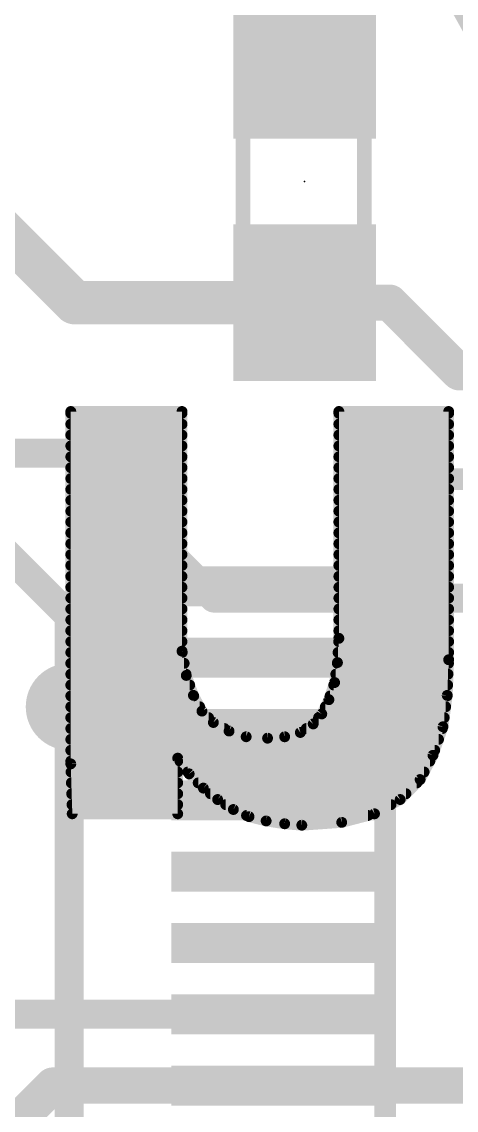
# Model space of a CAD drawing. Extents: x -24 to 83, y -22 to 58.
# Drawn here: x 7.92 to 10.97, y 33.75 to 41.38 of the extents above; entities that cross this region are included whole.
import ezdxf

# ---------------------------------------------------------------- set-up
doc = ezdxf.new("R2010")
doc.units = 0
for name, color, linetype in [('1', 12, 'CONTINUOUS'), ('16', 53, 'CONTINUOUS'), ('18', 110, 'CONTINUOUS'), ('21', 41, 'CONTINUOUS'), ('22', 40, 'CONTINUOUS'), ('23', 53, 'CONTINUOUS'), ('51', 53, 'CONTINUOUS')]:
    doc.layers.add(name, color=color, linetype=linetype)

# ---------------------------------------------------------------- blocks, each defined once
blk = doc.blocks.new('RECT')
blk.add_solid([(-0.5, -0.5), (0.5, -0.5), (-0.5, 0.5), (0.5, 0.5)])
blk = doc.blocks.new('ROUNDV')
at = {"const_width": 0.5}
blk.add_lwpolyline([(0, -0.25, 1), (0, 0.25, 1), (0, -0.25)], format="xyb", dxfattribs=at)

msp = doc.modelspace()

# ---------------------------------------------------------------- linework, layer by layer
at = {"layer": '1'}
for points, const_width in [([(7.5899, 40.1131), (8.294, 39.409)], 0.3048), ([(7.5899, 40.1131), (8.294, 39.409)], 0.3048), ([(8.294, 39.409), (9.906, 39.409)], 0.3048), ([(8.294, 39.409), (9.906, 39.409)], 0.3048), ([(10.502, 39.409), (9.906, 39.409)], 0.254), ([(10.99, 38.921), (10.502, 39.409)], 0.254), ([(11.22, 38.921), (10.99, 38.921)], 0.254), ([(3.683, 38.354), (8.636, 38.354)], 0.2032), ([(8.255, 37.211), (7.493, 37.973)], 0.2032), ([(8.255, 36.576), (8.255, 37.211)], 0.2032), ([(8.91, 35.921), (8.255, 36.576)], 0.2032), ([(9.72, 35.921), (8.91, 35.921)], 0.2032), ([(9.72, 34.421), (7.489, 34.421)], 0.2032), ([(7.747, 33.528), (8.14, 33.921)], 0.254), ([(8.14, 33.921), (9.72, 33.921)], 0.254), ([(9.72, 33.921), (11.176, 33.921)], 0.254)]:
    msp.add_lwpolyline(points, dxfattribs=dict(at, const_width=const_width))
for points, const_width in [([(8.294, 39.4852, 1), (8.294, 39.3328)], 0.1524), ([(8.294, 39.4852, 1), (8.294, 39.3328)], 0.1524), ([(8.2401, 39.3551, 1), (8.3479, 39.4629)], 0.1524), ([(8.2401, 39.3551, 1), (8.3479, 39.4629)], 0.1524), ([(9.906, 39.4725, 1), (9.906, 39.3455)], 0.127), ([(9.906, 39.3328, 1), (9.906, 39.4852)], 0.1524), ([(9.906, 39.3328, 1), (9.906, 39.4852)], 0.1524), ([(10.5469, 39.4539, 1), (10.4571, 39.3641)], 0.127), ([(10.502, 39.3455, 1), (10.502, 39.4725)], 0.127), ([(10.99, 38.9845, 1), (10.99, 38.8575)], 0.127), ([(10.9451, 38.8761, 1), (11.0349, 38.9659)], 0.127), ([(8.636, 38.3032, 1), (8.636, 38.4048)], 0.1016), ([(8.3058, 37.211, 1), (8.2042, 37.211)], 0.1016), ([(8.2191, 37.1751, 1), (8.2909, 37.2469)], 0.1016), ([(8.2909, 36.6119, 1), (8.2191, 36.5401)], 0.1016), ([(8.2042, 36.576, 1), (8.3058, 36.576)], 0.1016), ([(8.91, 35.9718, 1), (8.91, 35.8702)], 0.1016), ([(9.72, 35.8702, 1), (9.72, 35.9718)], 0.1016), ([(8.8741, 35.8851, 1), (8.9459, 35.9569)], 0.1016), ([(9.72, 34.3702, 1), (9.72, 34.4718)], 0.1016), ([(8.14, 33.9845, 1), (8.14, 33.8575)], 0.127), ([(8.1849, 33.8761, 1), (8.0951, 33.9659)], 0.127), ([(9.72, 33.9845, 1), (9.72, 33.8575)], 0.127), ([(9.72, 33.8575, 1), (9.72, 33.9845)], 0.127)]:
    msp.add_lwpolyline(points, format="xyb", dxfattribs=dict(at, const_width=const_width))
at = {"layer": '16', "const_width": 0.2032}
for points in [[(8.636, 37.973), (8.636, 38.354)], [(9.271, 37.338), (8.636, 37.973)], [(14.478, 37.338), (9.271, 37.338)], [(8.255, 36.576), (8.255, 29.718)]]:
    msp.add_lwpolyline(points, dxfattribs=at)
at = {"layer": '16', "const_width": 0.1016}
for points in [[(8.6868, 38.354, 1), (8.5852, 38.354)], [(8.6719, 38.0089, 1), (8.6001, 37.9371)], [(8.5852, 37.973, 1), (8.6868, 37.973)], [(9.271, 37.3888, 1), (9.271, 37.2872)], [(9.2351, 37.3021, 1), (9.3069, 37.3739)], [(8.3058, 36.576, 1), (8.2042, 36.576)]]:
    msp.add_lwpolyline(points, format="xyb", dxfattribs=at)
at = {"layer": '21', "const_width": 0.2032}
for points in [[(10.343, 37.798), (10.343, 38.298)], [(10.343, 38.298), (10.843, 38.298)]]:
    msp.add_lwpolyline(points, dxfattribs=at)
at = {"layer": '21', "const_width": 0.1016}
for points in [[(10.3938, 38.298, 1), (10.2922, 38.298)], [(10.343, 38.3488, 1), (10.343, 38.2472)], [(10.843, 38.2472, 1), (10.843, 38.3488)], [(10.2922, 37.798, 1), (10.3938, 37.798)]]:
    msp.add_lwpolyline(points, format="xyb", dxfattribs=at)
at = {"layer": '22', "const_width": 0.0762}
for points in [[(11.056, 41.316), (10.856, 41.676)], [(9.046, 38.646), (8.266, 38.646)], [(8.266, 38.646), (8.266, 36.176)], [(8.266, 38.6334), (9.046, 38.6334)], [(9.046, 36.966), (9.046, 38.646)], [(10.916, 38.646), (10.146, 38.646)], [(10.146, 38.646), (10.146, 37.056)], [(10.146, 38.6334), (10.916, 38.6334)], [(10.916, 36.906), (10.916, 38.646)], [(8.266, 38.5572), (9.046, 38.5572)], [(10.146, 38.5572), (10.916, 38.5572)], [(8.266, 38.481), (9.046, 38.481)], [(10.146, 38.481), (10.916, 38.481)], [(8.266, 38.4048), (9.046, 38.4048)], [(10.146, 38.4048), (10.916, 38.4048)], [(8.266, 38.3286), (9.046, 38.3286)], [(10.146, 38.3286), (10.916, 38.3286)], [(8.266, 38.2524), (9.046, 38.2524)], [(10.146, 38.2524), (10.916, 38.2524)], [(8.266, 38.1762), (9.046, 38.1762)], [(10.146, 38.1762), (10.916, 38.1762)], [(8.266, 38.1), (9.046, 38.1)], [(10.146, 38.1), (10.916, 38.1)], [(8.266, 38.0238), (9.046, 38.0238)], [(10.146, 38.0238), (10.916, 38.0238)], [(8.266, 37.9476), (9.046, 37.9476)], [(10.146, 37.9476), (10.916, 37.9476)], [(8.266, 37.8714), (9.046, 37.8714)], [(10.146, 37.8714), (10.916, 37.8714)], [(8.266, 37.7952), (9.046, 37.7952)], [(10.146, 37.7952), (10.916, 37.7952)], [(8.266, 37.719), (9.046, 37.719)], [(10.146, 37.719), (10.916, 37.719)], [(8.266, 37.6428), (9.046, 37.6428)], [(10.146, 37.6428), (10.916, 37.6428)], [(8.266, 37.5666), (9.046, 37.5666)], [(10.146, 37.5666), (10.916, 37.5666)], [(8.266, 37.4904), (9.046, 37.4904)], [(10.146, 37.4904), (10.916, 37.4904)], [(8.266, 37.4142), (9.046, 37.4142)], [(10.146, 37.4142), (10.916, 37.4142)], [(8.266, 37.338), (9.046, 37.338)], [(10.146, 37.338), (10.916, 37.338)], [(8.266, 37.2618), (9.046, 37.2618)], [(10.146, 37.2618), (10.916, 37.2618)], [(8.266, 37.1856), (9.046, 37.1856)], [(10.146, 37.1856), (10.916, 37.1856)], [(8.266, 37.1094), (9.046, 37.1094)], [(10.146, 37.056), (10.136, 36.886)], [(10.146, 37.1094), (10.916, 37.1094)], [(8.266, 37.0332), (9.046, 37.0332)], [(10.1447, 37.0332), (10.916, 37.0332)], [(8.266, 36.957), (9.0476, 36.957)], [(9.076, 36.796), (9.046, 36.966)], [(10.1402, 36.957), (10.916, 36.957)], [(10.906, 36.656), (10.916, 36.906)], [(8.266, 36.8808), (9.061, 36.8808)], [(10.136, 36.886), (10.116, 36.746)], [(10.1353, 36.8808), (10.915, 36.8808)], [(8.266, 36.8046), (9.0745, 36.8046)], [(9.126, 36.656), (9.076, 36.796)], [(10.116, 36.746), (10.076, 36.626)], [(10.1244, 36.8046), (10.9119, 36.8046)], [(8.266, 36.7284), (9.1001, 36.7284)], [(10.1101, 36.7284), (10.9089, 36.7284)], [(8.266, 36.6522), (9.1281, 36.6522)], [(9.186, 36.546), (9.126, 36.656)], [(10.076, 36.626), (10.026, 36.526)], [(10.0847, 36.6522), (10.9055, 36.6522)], [(10.876, 36.436), (10.906, 36.656)], [(8.266, 36.576), (9.1696, 36.576)], [(9.266, 36.466), (9.186, 36.546)], [(10.026, 36.526), (9.966, 36.456)], [(10.051, 36.576), (10.8951, 36.576)], [(8.266, 36.4998), (9.2322, 36.4998)], [(9.376, 36.406), (9.266, 36.466)], [(9.966, 36.456), (9.876, 36.396)], [(10.0035, 36.4998), (10.8847, 36.4998)], [(10.806, 36.236), (10.876, 36.436)], [(8.266, 36.4236), (9.3437, 36.4236)], [(9.496, 36.366), (9.376, 36.406)], [(9.646, 36.356), (9.496, 36.366)], [(9.766, 36.366), (9.646, 36.356)], [(9.876, 36.396), (9.766, 36.366)], [(9.9174, 36.4236), (10.8717, 36.4236)], [(8.266, 36.3474), (10.845, 36.3474)], [(8.266, 36.2712), (10.8183, 36.2712)], [(9.016, 35.826), (9.016, 36.216)], [(9.016, 36.216), (9.096, 36.106)], [(10.716, 36.066), (10.806, 36.236)], [(8.266, 36.195), (9.016, 36.195)], [(8.266, 36.176), (8.276, 35.826)], [(9.0313, 36.195), (10.7843, 36.195)], [(8.2676, 36.1188), (9.016, 36.1188)], [(9.0867, 36.1188), (10.7439, 36.1188)], [(9.096, 36.106), (9.196, 36.006)], [(10.576, 35.926), (10.716, 36.066)], [(8.2698, 36.0426), (9.016, 36.0426)], [(9.1594, 36.0426), (10.6926, 36.0426)], [(9.196, 36.006), (9.296, 35.926)], [(8.272, 35.9664), (9.016, 35.9664)], [(9.2455, 35.9664), (10.6164, 35.9664)], [(9.296, 35.926), (9.406, 35.856)], [(10.396, 35.826), (10.576, 35.926)], [(8.2742, 35.8902), (9.016, 35.8902)], [(8.276, 35.826), (9.016, 35.826)], [(9.3523, 35.8902), (10.5116, 35.8902)], [(9.406, 35.856), (9.516, 35.806)], [(10.166, 35.766), (10.396, 35.826)], [(9.4984, 35.814), (10.35, 35.814)], [(9.516, 35.806), (9.636, 35.776)], [(9.636, 35.776), (9.766, 35.756)], [(9.766, 35.756), (9.886, 35.746)], [(9.886, 35.746), (10.166, 35.766)]]:
    msp.add_lwpolyline(points, dxfattribs=at)
at = {"layer": '22', "const_width": 0.0381}
for points in [[(8.266, 38.6651, 1), (8.266, 38.627)], [(8.2851, 38.646, 1), (8.247, 38.646)], [(8.266, 38.6525, 1), (8.266, 38.6144)], [(9.0651, 38.646, 1), (9.027, 38.646)], [(9.046, 38.627, 1), (9.046, 38.6651)], [(9.046, 38.6144, 1), (9.046, 38.6525)], [(10.146, 38.6651, 1), (10.146, 38.627)], [(10.146, 38.6525, 1), (10.146, 38.6144)], [(10.1651, 38.646, 1), (10.127, 38.646)], [(10.9351, 38.646, 1), (10.897, 38.646)], [(10.916, 38.627, 1), (10.916, 38.6651)], [(10.916, 38.6144, 1), (10.916, 38.6525)], [(8.266, 38.5763, 1), (8.266, 38.5382)], [(9.046, 38.5382, 1), (9.046, 38.5763)], [(10.146, 38.5763, 1), (10.146, 38.5382)], [(10.916, 38.5382, 1), (10.916, 38.5763)], [(8.266, 38.5001, 1), (8.266, 38.462)], [(9.046, 38.462, 1), (9.046, 38.5001)], [(10.146, 38.5001, 1), (10.146, 38.462)], [(10.916, 38.462, 1), (10.916, 38.5001)], [(8.266, 38.4239, 1), (8.266, 38.3858)], [(9.046, 38.3858, 1), (9.046, 38.4239)], [(10.146, 38.4239, 1), (10.146, 38.3858)], [(10.916, 38.3858, 1), (10.916, 38.4239)], [(8.266, 38.3477, 1), (8.266, 38.3096)], [(9.046, 38.3096, 1), (9.046, 38.3477)], [(10.146, 38.3477, 1), (10.146, 38.3096)], [(10.916, 38.3096, 1), (10.916, 38.3477)], [(8.266, 38.2715, 1), (8.266, 38.2334)], [(9.046, 38.2334, 1), (9.046, 38.2715)], [(10.146, 38.2715, 1), (10.146, 38.2334)], [(10.916, 38.2334, 1), (10.916, 38.2715)], [(8.266, 38.1953, 1), (8.266, 38.1572)], [(9.046, 38.1572, 1), (9.046, 38.1953)], [(10.146, 38.1953, 1), (10.146, 38.1572)], [(10.916, 38.1572, 1), (10.916, 38.1953)], [(8.266, 38.1191, 1), (8.266, 38.081)], [(9.046, 38.081, 1), (9.046, 38.1191)], [(10.146, 38.1191, 1), (10.146, 38.081)], [(10.916, 38.081, 1), (10.916, 38.1191)], [(8.266, 38.0429, 1), (8.266, 38.0048)], [(9.046, 38.0048, 1), (9.046, 38.0429)], [(10.146, 38.0429, 1), (10.146, 38.0048)], [(10.916, 38.0048, 1), (10.916, 38.0429)], [(8.266, 37.9667, 1), (8.266, 37.9286)], [(9.046, 37.9286, 1), (9.046, 37.9667)], [(10.146, 37.9667, 1), (10.146, 37.9286)], [(10.916, 37.9286, 1), (10.916, 37.9667)], [(8.266, 37.8905, 1), (8.266, 37.8524)], [(9.046, 37.8524, 1), (9.046, 37.8905)], [(10.146, 37.8905, 1), (10.146, 37.8524)], [(10.916, 37.8524, 1), (10.916, 37.8905)], [(8.266, 37.8143, 1), (8.266, 37.7762)], [(9.046, 37.7762, 1), (9.046, 37.8143)], [(10.146, 37.8143, 1), (10.146, 37.7762)], [(10.916, 37.7762, 1), (10.916, 37.8143)], [(8.266, 37.7381, 1), (8.266, 37.7)], [(9.046, 37.7, 1), (9.046, 37.7381)], [(10.146, 37.7381, 1), (10.146, 37.7)], [(10.916, 37.7, 1), (10.916, 37.7381)], [(8.266, 37.6619, 1), (8.266, 37.6238)], [(9.046, 37.6238, 1), (9.046, 37.6619)], [(10.146, 37.6619, 1), (10.146, 37.6238)], [(10.916, 37.6238, 1), (10.916, 37.6619)], [(8.266, 37.5857, 1), (8.266, 37.5476)], [(9.046, 37.5476, 1), (9.046, 37.5857)], [(10.146, 37.5857, 1), (10.146, 37.5476)], [(10.916, 37.5476, 1), (10.916, 37.5857)], [(8.266, 37.5095, 1), (8.266, 37.4714)], [(9.046, 37.4714, 1), (9.046, 37.5095)], [(10.146, 37.5095, 1), (10.146, 37.4714)], [(10.916, 37.4714, 1), (10.916, 37.5095)], [(8.266, 37.4333, 1), (8.266, 37.3952)], [(9.046, 37.3952, 1), (9.046, 37.4333)], [(10.146, 37.4333, 1), (10.146, 37.3952)], [(10.916, 37.3952, 1), (10.916, 37.4333)], [(8.266, 37.3571, 1), (8.266, 37.319)], [(9.046, 37.319, 1), (9.046, 37.3571)], [(10.146, 37.3571, 1), (10.146, 37.319)], [(10.916, 37.319, 1), (10.916, 37.3571)], [(8.266, 37.2809, 1), (8.266, 37.2428)], [(9.046, 37.2428, 1), (9.046, 37.2809)], [(10.146, 37.2809, 1), (10.146, 37.2428)], [(10.916, 37.2428, 1), (10.916, 37.2809)], [(8.266, 37.2047, 1), (8.266, 37.1666)], [(9.046, 37.1666, 1), (9.046, 37.2047)], [(10.146, 37.2047, 1), (10.146, 37.1666)], [(10.916, 37.1666, 1), (10.916, 37.2047)], [(8.266, 37.1285, 1), (8.266, 37.0904)], [(9.046, 37.0904, 1), (9.046, 37.1285)], [(10.146, 37.1285, 1), (10.146, 37.0904)], [(10.165, 37.0549, 1), (10.127, 37.0571)], [(10.916, 37.0904, 1), (10.916, 37.1285)], [(8.266, 37.0523, 1), (8.266, 37.0142)], [(9.046, 37.0142, 1), (9.046, 37.0523)], [(10.1447, 37.0523, 1), (10.1447, 37.0142)], [(10.127, 37.056, 1), (10.1651, 37.056)], [(10.916, 37.0142, 1), (10.916, 37.0523)], [(8.266, 36.9761, 1), (8.266, 36.938)], [(9.0648, 36.9693, 1), (9.0272, 36.9627)], [(9.027, 36.966, 1), (9.0651, 36.966)], [(9.0476, 36.938, 1), (9.0476, 36.9761)], [(10.1402, 36.9761, 1), (10.1402, 36.938)], [(10.935, 36.9052, 1), (10.897, 36.9068)], [(10.916, 36.938, 1), (10.916, 36.9761)], [(8.266, 36.8999, 1), (8.266, 36.8618)], [(9.061, 36.8618, 1), (9.061, 36.8999)], [(10.1353, 36.8999, 1), (10.1353, 36.8618)], [(10.117, 36.8871, 1), (10.155, 36.8849)], [(10.1549, 36.8833, 1), (10.1171, 36.8887)], [(10.897, 36.906, 1), (10.9351, 36.906)], [(10.915, 36.8618, 1), (10.915, 36.8999)], [(8.266, 36.8237, 1), (8.266, 36.7856)], [(9.0939, 36.8024, 1), (9.0581, 36.7896)], [(9.0572, 36.7927, 1), (9.0948, 36.7993)], [(9.0745, 36.7856, 1), (9.0745, 36.8237)], [(10.1341, 36.74, 1), (10.0979, 36.752)], [(10.1244, 36.8237, 1), (10.1244, 36.7856)], [(10.9119, 36.7856, 1), (10.9119, 36.8237)], [(8.266, 36.7475, 1), (8.266, 36.7094)], [(9.1001, 36.7094, 1), (9.1001, 36.7475)], [(10.1101, 36.7475, 1), (10.1101, 36.7094)], [(10.0971, 36.7487, 1), (10.1349, 36.7433)], [(10.9089, 36.7094, 1), (10.9089, 36.7475)], [(8.266, 36.6713, 1), (8.266, 36.6332)], [(9.1427, 36.6651, 1), (9.1093, 36.6469)], [(9.1081, 36.6496, 1), (9.1439, 36.6624)], [(9.1281, 36.6332, 1), (9.1281, 36.6713)], [(10.0579, 36.632, 1), (10.0941, 36.62)], [(10.093, 36.6175, 1), (10.059, 36.6345)], [(10.0847, 36.6713, 1), (10.0847, 36.6332)], [(10.887, 36.6568, 1), (10.925, 36.6552)], [(10.9249, 36.6534, 1), (10.8871, 36.6586)], [(10.9055, 36.6332, 1), (10.9055, 36.6713)], [(8.266, 36.5951, 1), (8.266, 36.557)], [(9.1995, 36.5595, 1), (9.1725, 36.5325)], [(9.1693, 36.5369, 1), (9.2027, 36.5551)], [(9.1696, 36.557, 1), (9.1696, 36.5951)], [(10.009, 36.5345, 1), (10.043, 36.5175)], [(10.0405, 36.5136, 1), (10.0115, 36.5384)], [(10.051, 36.5951, 1), (10.051, 36.557)], [(10.8951, 36.557, 1), (10.8951, 36.5951)], [(8.266, 36.5189, 1), (8.266, 36.4808)], [(9.2322, 36.4808, 1), (9.2322, 36.5189)], [(9.2751, 36.4827, 1), (9.2569, 36.4493)], [(9.2525, 36.4525, 1), (9.2795, 36.4795)], [(9.9515, 36.4684, 1), (9.9805, 36.4436)], [(9.9766, 36.4401, 1), (9.9554, 36.4719)], [(10.0035, 36.5189, 1), (10.0035, 36.4808)], [(10.894, 36.4297, 1), (10.858, 36.4423)], [(10.8847, 36.4808, 1), (10.8847, 36.5189)], [(8.266, 36.4427, 1), (8.266, 36.4046)], [(9.3437, 36.4046, 1), (9.3437, 36.4427)], [(9.382, 36.4241, 1), (9.37, 36.3879)], [(9.3669, 36.3893, 1), (9.3851, 36.4227)], [(9.4973, 36.385, 1), (9.4947, 36.347)], [(9.49, 36.3479, 1), (9.502, 36.3841)], [(9.761, 36.3844, 1), (9.771, 36.3476)], [(9.7676, 36.347, 1), (9.7644, 36.385)], [(9.8654, 36.4119, 1), (9.8866, 36.3801)], [(9.881, 36.3776, 1), (9.871, 36.4144)], [(9.9174, 36.4427, 1), (9.9174, 36.4046)], [(10.8571, 36.4386, 1), (10.8949, 36.4334)], [(10.8717, 36.4046, 1), (10.8717, 36.4427)], [(8.266, 36.3665, 1), (8.266, 36.3284)], [(9.6444, 36.375, 1), (9.6476, 36.337)], [(9.6447, 36.337, 1), (9.6473, 36.375)], [(10.845, 36.3284, 1), (10.845, 36.3665)], [(8.266, 36.2903, 1), (8.266, 36.2522)], [(9.0351, 36.216, 1), (8.997, 36.216)], [(9.0314, 36.2272, 1), (9.0006, 36.2048)], [(10.788, 36.2423, 1), (10.824, 36.2297)], [(10.8228, 36.2271, 1), (10.7892, 36.2449)], [(10.8183, 36.2522, 1), (10.8183, 36.2903)], [(8.266, 36.2141, 1), (8.266, 36.176)], [(8.285, 36.1765, 1), (8.247, 36.1755)], [(8.247, 36.176, 1), (8.2851, 36.176)], [(9.0313, 36.2141, 1), (9.0313, 36.176)], [(9.016, 36.176, 1), (9.016, 36.2141)], [(10.7843, 36.176, 1), (10.7843, 36.2141)], [(8.2676, 36.1379, 1), (8.2676, 36.0998)], [(9.016, 36.0998, 1), (9.016, 36.1379)], [(9.0867, 36.1379, 1), (9.0867, 36.0998)], [(9.1095, 36.1195, 1), (9.0825, 36.0925)], [(9.0806, 36.0948, 1), (9.1114, 36.1172)], [(10.6992, 36.0749, 1), (10.7328, 36.0571)], [(10.7295, 36.0525, 1), (10.7025, 36.0795)], [(10.7439, 36.0998, 1), (10.7439, 36.1379)], [(8.2698, 36.0617, 1), (8.2698, 36.0236)], [(9.016, 36.0236, 1), (9.016, 36.0617)], [(9.1594, 36.0617, 1), (9.1594, 36.0236)], [(9.2079, 36.0209, 1), (9.1841, 35.9911)], [(9.1825, 35.9925, 1), (9.2095, 36.0195)], [(10.6926, 36.0236, 1), (10.6926, 36.0617)], [(8.272, 35.9855, 1), (8.272, 35.9474)], [(9.016, 35.9474, 1), (9.016, 35.9855)], [(9.2455, 35.9855, 1), (9.2455, 35.9474)], [(9.3062, 35.9421, 1), (9.2858, 35.9099)], [(9.2841, 35.9111, 1), (9.3079, 35.9409)], [(10.5625, 35.9395, 1), (10.5895, 35.9125)], [(10.5853, 35.9093, 1), (10.5667, 35.9427)], [(10.6164, 35.9474, 1), (10.6164, 35.9855)], [(8.2742, 35.9093, 1), (8.2742, 35.8712)], [(8.276, 35.8451, 1), (8.276, 35.807)], [(9.016, 35.8712, 1), (9.016, 35.9093)], [(9.016, 35.807, 1), (9.016, 35.8451)], [(9.3523, 35.9093, 1), (9.3523, 35.8712)], [(9.4139, 35.8733, 1), (9.3981, 35.8387)], [(9.3958, 35.8399, 1), (9.4162, 35.8721)], [(10.3867, 35.8427, 1), (10.4053, 35.8093)], [(10.4008, 35.8076, 1), (10.3912, 35.8444)], [(10.5116, 35.8712, 1), (10.5116, 35.9093)], [(8.257, 35.8255, 1), (8.295, 35.8265)], [(8.997, 35.826, 1), (9.0351, 35.826)], [(9.4984, 35.8331, 1), (9.4984, 35.795)], [(9.5206, 35.8245, 1), (9.5114, 35.7875)], [(9.5081, 35.7887, 1), (9.5239, 35.8233)], [(9.6389, 35.7948, 1), (9.6331, 35.7572)], [(9.6314, 35.7575, 1), (9.6406, 35.7945)], [(9.7676, 35.775, 1), (9.7644, 35.737)], [(9.7631, 35.7372, 1), (9.7689, 35.7748)], [(10.1612, 35.7844, 1), (10.1708, 35.7476)], [(10.1674, 35.747, 1), (10.1646, 35.785)], [(10.35, 35.795, 1), (10.35, 35.8331)], [(9.8846, 35.765, 1), (9.8874, 35.727)], [(9.8844, 35.727, 1), (9.8876, 35.765)]]:
    msp.add_lwpolyline(points, format="xyb", dxfattribs=at)
at = {"layer": '23'}
msp.add_point((9.906, 40.259), dxfattribs=at)
at = {"layer": '51'}
for points, const_width in [([(9.474, 39.903), (9.474, 40.615)], 0.1016), ([(10.325, 39.903), (10.325, 40.615)], 0.1016), ([(10.47, 31.171), (10.47, 38.171)], 0.1524), ([(10.47, 38.171), (17.47, 38.171)], 0.1524)]:
    msp.add_lwpolyline(points, dxfattribs=dict(at, const_width=const_width))
for points, const_width in [([(9.4994, 40.615, 1), (9.4486, 40.615)], 0.0508), ([(10.3504, 40.615, 1), (10.2996, 40.615)], 0.0508), ([(9.4486, 39.903, 1), (9.4994, 39.903)], 0.0508), ([(10.2996, 39.903, 1), (10.3504, 39.903)], 0.0508), ([(10.5081, 38.171, 1), (10.4319, 38.171)], 0.0762), ([(10.47, 38.2091, 1), (10.47, 38.1329)], 0.0762)]:
    msp.add_lwpolyline(points, format="xyb", dxfattribs=dict(at, const_width=const_width))

# ---------------------------------------------------------------- block references
at = {"layer": '1', "xscale": 1.1, "rotation": 90}
for p in [(9.906, 41.109), (9.906, 39.409)]:
    msp.add_blockref('RECT', p, dxfattribs=at)
at = {"layer": '1', "xscale": 1.5, "yscale": 0.28, "rotation": 180}
for p in [(9.72, 37.421), (9.72, 36.921), (9.72, 36.421), (9.72, 35.921), (9.72, 35.421), (9.72, 34.921), (9.72, 34.421), (9.72, 33.921)]:
    msp.add_blockref('RECT', p, dxfattribs=at)
at = {"layer": '18', "xscale": 0.6096, "yscale": 0.6096}
for p in [(8.636, 38.354), (8.636, 38.354), (8.255, 36.576), (8.255, 36.576)]:
    msp.add_blockref('ROUNDV', p, dxfattribs=at)
at = {"layer": '51', "xscale": 0.5001, "yscale": 0.95, "rotation": 90}
for p in [(9.9009, 40.8392), (9.9009, 39.6709)]:
    msp.add_blockref('RECT', p, dxfattribs=at)
at = {"layer": '51', "yscale": 0.25}
for p in [(9.97, 37.421), (9.97, 36.921), (9.97, 36.421), (9.97, 35.921), (9.97, 35.421), (9.97, 34.921), (9.97, 34.421), (9.97, 33.921)]:
    msp.add_blockref('RECT', p, dxfattribs=at)

doc.saveas('drawing.dxf')
